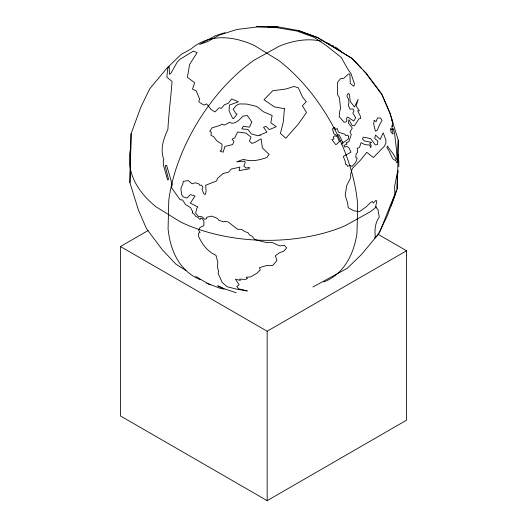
<?xml version="1.0" encoding="UTF-8"?>
<svg xmlns="http://www.w3.org/2000/svg" width="527" height="527" viewBox="0 0 527 527"><rect width="100%" height="100%" fill="white"/><g stroke="black" fill="none" stroke-linecap="round" stroke-linejoin="round"><path stroke-width="0.79" d="M185.899 270.391L176.077 264.33L162.316 249.739L146.453 228.619L138.377 209.891L129.938 182.829L130.386 162.25L131.091 133.726L140.861 107.1L149.747 88.773L166.664 68.438L181.044 54.505L191.123 48.919A134.767 77.41 61 0 1 254.495 45.559L279.046 60.704A134.767 77.41 61 0 1 357.688 204.7L356.983 233.217A134.767 77.41 61 0 1 323.861 281.919M131.091 133.726L129.938 182.829M312.88 286.984L347.141 268.388L361.522 254.462L378.432 234.126L387.319 215.8L397.088 189.167L397.483 171.058M397.332 185.959L397.345 185.425M397.793 160.649L398.241 140.07L389.809 113.002M398.241 140.07L397.892 154.325A134.767 78.859 1.4 0 1 398.728 166.716M397.088 189.167L397.444 174.911M256.471 26.35L278.098 26.864L298.914 30.632L317.498 37.404L352.22 58.431L365.995 73.049L381.877 94.195L389.967 112.943L392.806 122.04L392.45 126.375L391.95 125.531L392.016 128.937L391.482 129.932L390.586 128.344L390.77 130.755L391.35 132.613L392.99 134.075L392.49 128.759L392.911 129.392L393.485 128.786L394.683 134.313L396.139 146.506L397.022 157.461L396.218 159.892C394.506 154.609 390.388 150.557 387.279 145.979L387.009 147.843C389.888 151.447 390.764 155.834 393.465 159.549L395.711 160.478L396.903 162.836L397.964 160.649L397.589 154.055L398.089 154.898L397.714 170.741L394.624 186.393L394.842 194.193L380.138 231.004L378.09 234.805L374.644 238.263L375.277 236.208C374.473 229.66 375.27 222.671 379.236 217.104L378.011 209.759L375.527 206.854L376.818 201.202L375.883 200.273L373.426 203.027L372.253 201.439L370.297 202.783L366.199 206.815L359.559 211.61L353.782 210.78L348.209 207.697L347.596 203.007L345.198 195.234L346.773 185.511L350.639 177.816L350.692 174.042L352.332 168.449L360.896 159.714L366.766 152.336L373.399 157.514L384.354 146.256L385.909 143.061L385.863 139.747L383.182 132.791L380.231 139.438L375.567 135.07L374.664 138.37L377.885 141.243L377.464 144.582L375.369 144.984L370.619 138.568L363.307 137.158L362.51 139.016L364.223 140.893L371.555 142.382L369.822 143.39L371.041 145.169L370.797 147.744L369.684 145.044L364.77 144.609L361.087 142.626L359.526 147.362L357.194 148.416L357.688 152.158L356.061 154.299L355.765 157.58L357.128 158.133L356.219 161.209L354.737 163.515L352.036 166.374L349.994 165.498L347.464 166.249L346.601 164.417L345.653 164.477L345.099 160.919L343.268 156.44L351.028 152.138L348.874 147.744L346.964 146.453L344.645 147.033L343.947 145.439L347.069 144.082L346.068 142.758L348.802 141.809L351.252 134.648L350.02 131.915L352.326 128.041L348.268 122.903L348.933 119.728L352.135 125.485L354.447 125.769L358.92 118.812L360.633 118.516L360.231 115.894L357.701 110.841L359.388 110.795L356.133 106.092L358.156 99.392L354.44 106.922L350.238 101.48L349.5 94.498L348.255 93.338L346.852 95.934L348.63 99.379L348.94 102.706L348.222 105.295L350.066 109.076L352.965 108.964L353.966 110.815L352.866 113.101L355.685 117.725L353.808 121.091L347.668 116.968L346.628 118.061L346.812 120.808L345.672 122.119L344.105 122.145L339.184 116.684L339.849 110.512L340.574 108.786L339.454 97.838L337.537 94.656L337.583 82.245L340.653 78.569L343.716 78.437L348.419 73.971L349.869 74.169L350.29 83.483L353.841 86.323L354.473 83.859L350.942 73.424L348.499 70.282L341.153 57.351L326.523 45.737L314.105 37.325L296.773 31.007L277.083 27.733L257.123 26.949L236.979 29.459L219.37 35.078L207.328 41.752L199.568 44.446L215.424 35.658L225.029 32.661M396.271 190.51L395.388 194.305L391.133 205.912M378.063 234.311L406.554 250.76L406.554 420.177L267.169 500.65L120.446 415.941L120.446 246.524L148.179 230.51M120.446 246.524L267.169 331.233L406.554 250.76M259.943 135.485L260.312 135.307M256.484 26.521L262.084 26.653M267.683 26.791L278.078 27.035M236.234 292.788L224.568 288.842L217.717 285.818L224.173 289.171L219.713 288.183L206.663 283.071M298.868 30.803L317.432 37.562L332.458 46.448M195.728 276.451L210.069 284.929M333.11 46.85L352.102 58.563L361.463 68.49M363.11 70.243L365.863 73.161L381.726 94.28L389.486 112.258M391.699 120.459L392.806 122.04M267.169 331.233L267.169 500.65M398.267 170.847A134.767 78.859 1.4 0 1 396.6 177.895M376.568 206.703A134.767 78.859 1.4 0 1 369.928 211.979L344.744 225.938A134.767 78.859 1.4 0 1 180.708 222.051L156.157 206.907A134.767 78.859 1.4 0 1 130.742 147.988M335.264 47.015A134.767 77.146 -58.3 0 1 342.28 52.509M200.148 279.58A134.767 77.146 -58.3 0 1 168.08 228.738L168.785 200.22A134.767 77.146 -58.3 0 1 254.179 60.111L279.363 46.152A134.767 77.146 -58.3 0 1 321.292 41.192M324.968 42.213A134.767 77.146 -58.3 0 1 330.271 44.288M332.458 45.375A134.767 77.146 -58.3 0 1 333.874 46.172M192.381 212.012L192.355 212.987L194.101 214.048L195.622 216.241L198.159 217.625L199.779 219.318L200.622 219.041L200.649 218.073L202.46 218.745L203.942 221.472L203.837 225.622L199.944 227.539L198.613 230.286L200.049 232.526L198.541 233.132L198.468 236.056C202.078 244.271 207.533 251.61 215.938 255.279L217.842 262.268L217.453 267.288L218.553 271.049L218.092 273.335L222.157 282.38L227.124 286.734L236.88 289.191L247.321 290.95L238.553 288.809L236.834 286.497L239.139 284.699L235.424 279.158L240.378 280.436L239.666 279.106L245.529 279.409L247.512 278.513L246.109 277.255L250.503 276.906L256.932 273.25L260.312 269.916L259.449 267.683L267.018 265.443L272.736 265.351L276.925 260.562L275.41 255.687L279.685 252.644L283.928 251.109L286.616 247.822L284.389 245.299L279.85 245.898L272.419 242.604L266.702 242.637L254.64 239.502L252.071 236.175L249.488 234.904L248.059 232.736L244.963 231.623L241.432 229.357L237.413 229.199L228.178 221.946L224.7 221.314L223.889 221.88L218.698 220.227L217.611 218.455L211.597 216.103L206.716 217.229L206.683 218.698L204.483 219.245L202.645 217.256L200.576 216.413L198.462 216.604L195.682 213.211L196.762 208.376L197.882 206.979L190.346 203.165L195.056 196.031L190.359 194.582L187.013 198.053L183.152 196.9L181.552 194.549L180.86 188.317L182.797 184.167L183.205 181.387L188.31 180.596L192.111 183.811L195.207 182.783L199.114 184.035L199.838 185.359L201.604 185.115L202.888 187.151L202.032 189.101L203.791 193.883L205.332 194.496L206.083 191.288L205.675 185.247L216.768 180.893L217.262 178.653L223.204 173.403L228.362 172.336L231.307 169.035L239.884 167.151L239.054 170.636L249.225 168.844L249.357 167.375L246.208 168.034L243.823 166.236L245.141 162.922L244.831 161.143L236.656 161.842L243.507 159.299C251.458 162.059 259.198 160.122 266.833 157.54L269.106 154.398L262.406 147.968L261.089 138.845L254.831 142.409L251.899 143.416L249.37 140.999L251.102 137.172L246.096 133.16L237.624 131.974L234.719 137.903L232.045 139.266L233.929 141.493L232.651 144.536L224.943 146.46L223.152 152.231L220.049 151.104L221.702 149.833L222.032 144.26L216.768 140.781L213.758 136.796L210.899 135.169L211.406 132.244L209.706 131.348L212.065 127.85L219.522 125.538L222.13 124.194L224.159 125.044L227.644 123.542L229.298 122.271L232.13 123.305C236.801 123.008 240.002 119.365 242.881 116.118L247.347 115.525L251.827 122L249.455 127.178L243.329 126.289L241.834 128.891L248.006 129.51L251.353 133.93L258.013 135.782L266.906 132.158L263.553 127.211L266.142 126.421L269.257 129.655L276.26 126.664L270.819 122.85L272.143 115.459L263.388 111.744L256.754 106.447L246.741 104.056L239.581 103.924L236.425 105.328L233.197 109.148L235.74 113.351L237.038 114.076L233.56 118.687L232.69 118.371L229.034 110.927L229.429 105.077L238.441 101.823L231.636 98.951L228.343 103.252L224.416 104.768L221.347 108.331L219.192 107.745L214.976 111.922L211.195 109.59L206.61 103.891L203.87 105.071L199.878 102.607L198.719 101.382L199.713 99.26L196.209 90.848L192.487 89.142L194.654 82.752L187.375 77.291L189.595 64.446L197.098 52.66L193.462 51.06L180.194 59.129L177.342 61.89L170.801 73.484L169.398 74.307L169.22 66.718L167.876 67.515L166.809 77.107L172.065 81.428C170.86 97.469 168.759 113.43 167.889 129.471C163.574 138.568 159.879 149.589 163.825 159.404L163.245 160.755L163.522 165.432L167.599 179.924L168.561 179.443L165.188 165.695L166.637 165.346L172.243 184.72L171.453 187.586L180.175 199.786L182.54 199.95L185.484 204.496L190.59 207.658L192.52 211.406L192.381 212.012M284.415 108.694L283.302 122.007L280.423 133.423L285.799 138.252L298.058 124.431L306.556 112.468L302.36 105.835L306.24 101.704L302.419 96.843L298.328 87.759L294.046 86.468L285.904 89.004L272.729 90.756L263.987 99.748L274.363 106.862L284.415 108.694M348.663 136.381L348.347 139.049L344.006 142.026L341.792 144.24L342.787 141.21L340.923 140.669L341.358 139.102L338.854 134.642L337.128 135.597L333.94 133.799L332.465 128.937L334.625 127.284L335.534 129.51L337.26 128.555L338.532 132.231L344.981 134.24L345.593 135.617L347.774 135.103L348.663 136.381M374.196 120.38L373.636 123.838L375.395 131.118L377.233 130.327L379.624 124.583L382.075 120.472L380.514 118.035L377.418 118.008L376.133 121.632L374.196 120.38M339.381 141.526L337.267 143.779L335.758 144.615L331.852 139.523L334.019 138.957L333.222 137.007L334.77 135.768L337.333 136.651L339.381 141.526"/></g></svg>
